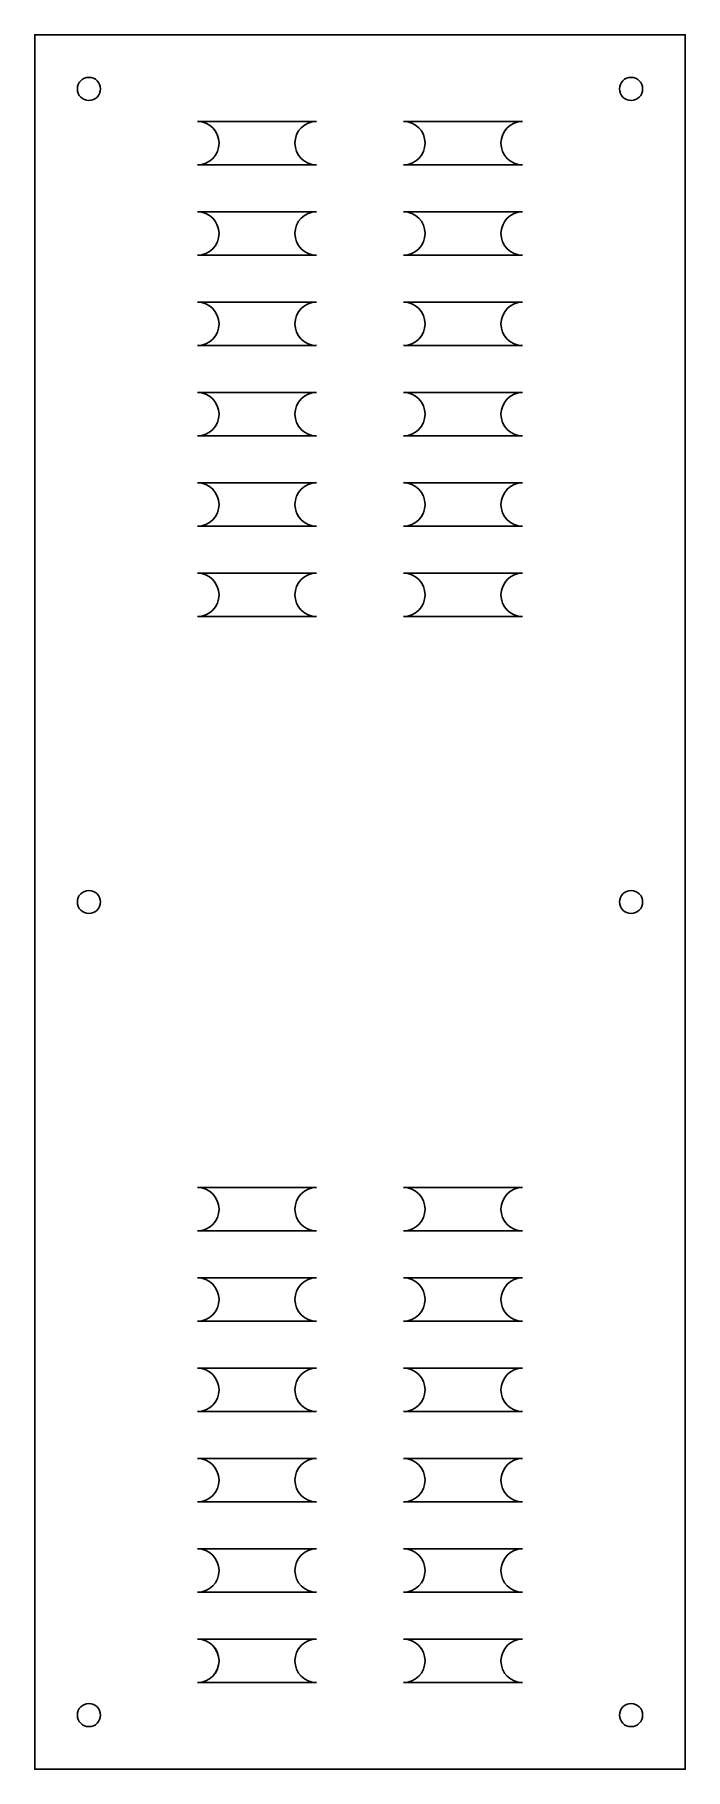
# Model space of a CAD drawing. Extents: x -90 to 0, y 0 to 240.
import ezdxf

# ---------------------------------------------------------------- set-up
doc = ezdxf.new("R2010")
doc.units = 0

msp = doc.modelspace()

# ---------------------------------------------------------------- linework, layer by layer
at = {"layer": 'layer0'}
for points in [[(0, 240, 0), (-90, 240, 0), (0, 240, 0), (0, 0, 0), (-90, 0, 0)], [(0, 0, 3), (0, 240, 3), (-90, 240, 3), (-90, 0, 3), (0, 0, 3)], [(-67.5, 228, 0), (-51, 228, 0)], [(-67.5, 228, 3), (-51, 228, 3)], [(-22.5, 228, 0), (-39, 228, 0)], [(-22.5, 228, 3), (-39, 228, 3)], [(-67.5, 222, 0), (-51, 222, 0)], [(-67.5, 222, 3), (-51, 222, 3)], [(-39, 222, 0), (-22.5, 222, 0)], [(-39, 222, 3), (-22.5, 222, 3)], [(-67.5, 215.5, 0), (-51, 215.5, 0)], [(-67.5, 215.5, 3), (-51, 215.5, 3)], [(-22.5, 215.5, 0), (-39, 215.5, 0)], [(-22.5, 215.5, 3), (-39, 215.5, 3)], [(-67.5, 209.5, 0), (-51, 209.5, 0)], [(-67.5, 209.5, 3), (-51, 209.5, 3)], [(-39, 209.5, 0), (-22.5, 209.5, 0)], [(-39, 209.5, 3), (-22.5, 209.5, 3)], [(-67.5, 203, 0), (-51, 203, 0)], [(-67.5, 203, 3), (-51, 203, 3)], [(-22.5, 203, 0), (-39, 203, 0)], [(-22.5, 203, 3), (-39, 203, 3)], [(-67.5, 197, 0), (-51, 197, 0)], [(-67.5, 197, 3), (-51, 197, 3)], [(-39, 197, 0), (-22.5, 197, 0)], [(-39, 197, 3), (-22.5, 197, 3)], [(-67.5, 190.5, 0), (-51, 190.5, 0)], [(-67.5, 190.5, 3), (-51, 190.5, 3)], [(-22.5, 190.5, 0), (-39, 190.5, 0)], [(-22.5, 190.5, 3), (-39, 190.5, 3)], [(-67.5, 184.5, 0), (-51, 184.5, 0)], [(-67.5, 184.5, 3), (-51, 184.5, 3)], [(-39, 184.5, 0), (-22.5, 184.5, 0)], [(-39, 184.5, 3), (-22.5, 184.5, 3)], [(-67.5, 178, 0), (-51, 178, 0)], [(-67.5, 178, 3), (-51, 178, 3)], [(-22.5, 178, 0), (-39, 178, 0)], [(-22.5, 178, 3), (-39, 178, 3)], [(-67.5, 172, 0), (-51, 172, 0)], [(-67.5, 172, 3), (-51, 172, 3)], [(-39, 172, 0), (-22.5, 172, 0)], [(-39, 172, 3), (-22.5, 172, 3)], [(-67.5, 165.5, 0), (-51, 165.5, 0)], [(-67.5, 165.5, 3), (-51, 165.5, 3)], [(-22.5, 165.5, 0), (-39, 165.5, 0)], [(-22.5, 165.5, 3), (-39, 165.5, 3)], [(-67.5, 159.5, 0), (-51, 159.5, 0)], [(-67.5, 159.5, 3), (-51, 159.5, 3)], [(-39, 159.5, 0), (-22.5, 159.5, 0)], [(-39, 159.5, 3), (-22.5, 159.5, 3)], [(-51, 80.5, 0), (-67.5, 80.5, 0)], [(-51, 80.5, 3), (-67.5, 80.5, 3)], [(-22.5, 80.5, 0), (-39, 80.5, 0)], [(-22.5, 80.5, 3), (-39, 80.5, 3)], [(-67.5, 74.5, 0), (-51, 74.5, 0)], [(-67.5, 74.5, 3), (-51, 74.5, 3)], [(-22.5, 74.5, 0), (-39, 74.5, 0)], [(-22.5, 74.5, 3), (-39, 74.5, 3)], [(-51, 68, 0), (-67.5, 68, 0)], [(-51, 68, 3), (-67.5, 68, 3)], [(-22.5, 68, 0), (-39, 68, 0)], [(-22.5, 68, 3), (-39, 68, 3)], [(-67.5, 62, 0), (-51, 62, 0)], [(-67.5, 62, 3), (-51, 62, 3)], [(-22.5, 62, 0), (-39, 62, 0)], [(-22.5, 62, 3), (-39, 62, 3)], [(-51, 55.5, 0), (-67.5, 55.5, 0)], [(-51, 55.5, 3), (-67.5, 55.5, 3)], [(-22.5, 55.5, 0), (-39, 55.5, 0)], [(-22.5, 55.5, 3), (-39, 55.5, 3)], [(-67.5, 49.5, 0), (-51, 49.5, 0)], [(-67.5, 49.5, 3), (-51, 49.5, 3)], [(-22.5, 49.5, 0), (-39, 49.5, 0)], [(-22.5, 49.5, 3), (-39, 49.5, 3)], [(-51, 43, 0), (-67.5, 43, 0)], [(-51, 43, 3), (-67.5, 43, 3)], [(-22.5, 43, 0), (-39, 43, 0)], [(-22.5, 43, 3), (-39, 43, 3)], [(-67.5, 37, 0), (-51, 37, 0)], [(-67.5, 37, 3), (-51, 37, 3)], [(-22.5, 37, 0), (-39, 37, 0)], [(-22.5, 37, 3), (-39, 37, 3)], [(-51, 30.5, 0), (-67.5, 30.5, 0)], [(-51, 30.5, 3), (-67.5, 30.5, 3)], [(-22.5, 30.5, 0), (-39, 30.5, 0)], [(-22.5, 30.5, 3), (-39, 30.5, 3)], [(-67.5, 24.5, 0), (-51, 24.5, 0)], [(-67.5, 24.5, 3), (-51, 24.5, 3)], [(-22.5, 24.5, 0), (-39, 24.5, 0)], [(-22.5, 24.5, 3), (-39, 24.5, 3)], [(-51, 18, 0), (-67.5, 18, 0)], [(-51, 18, 3), (-67.5, 18, 3)], [(-22.5, 18, 0), (-39, 18, 0)], [(-22.5, 18, 3), (-39, 18, 3)], [(-22.5, 12, 0), (-39, 12, 0)], [(-22.5, 12, 3), (-39, 12, 3)], [(-67.5, 12, 0), (-51, 12, 0)], [(-67.5, 12, 3), (-51, 12, 3)]]:
    msp.add_polyline3d(points, dxfattribs=at)
for centre in [(-82.5, 232.5), (-82.5, 232.5, 3), (-7.5, 232.5), (-7.5, 232.5, 3), (-82.5, 120), (-82.5, 120, 3), (-7.5, 120), (-7.5, 120, 3), (-82.5, 7.5), (-82.5, 7.5, 3), (-7.5, 7.5), (-7.5, 7.5, 3)]:
    msp.add_circle(centre, 1.6, dxfattribs=at)
for centre, start, end in [((-67.5, 225), -89.9767, 90), ((-67.5, 225, 3), -89.9767, 90), ((-67.5, 225, 3), -89.9767, 90), ((-51, 225), 90, 269.9767), ((-51, 225), 90, 269.9767), ((-51, 225, 3), 90, 269.9767), ((-39, 225), -89.9767, 90), ((-39, 225, 3), -89.9767, 90), ((-22.5, 225), 90, 269.9767), ((-22.5, 225), 90, 269.9767), ((-22.5, 225, 3), 90, 269.9767), ((-22.5, 225, 3), 90, 269.9767), ((-67.5, 212.5), -89.9767, 90), ((-67.5, 212.5), -89.9767, 90), ((-67.5, 212.5, 3), -89.9767, 90), ((-51, 212.5), 90, 269.9767), ((-51, 212.5, 3), 90, 269.9767), ((-39, 212.5), -89.9767, 90), ((-39, 212.5, 3), -89.9767, 90), ((-22.5, 212.5), 90, 269.9767), ((-22.5, 212.5), 90, 269.9767), ((-22.5, 212.5, 3), 90, 269.9767), ((-67.5, 200), -89.9767, 90), ((-67.5, 200), -89.9767, 90), ((-67.5, 200, 3), -89.9767, 90), ((-67.5, 200, 3), -89.9767, 90), ((-51, 200), 90, 269.9767), ((-51, 200, 3), 90, 269.9767), ((-39, 200), -89.9767, 90), ((-39, 200, 3), -89.9767, 90), ((-39, 200, 3), -89.9767, 90), ((-22.5, 200), 90, 269.9767), ((-22.5, 200), 90, 269.9767), ((-22.5, 200, 3), 90, 269.9767), ((-67.5, 187.5), -89.9767, 90), ((-67.5, 187.5, 3), -89.9767, 90), ((-67.5, 187.5, 3), -89.9767, 90), ((-51, 187.5), 90, 269.9767), ((-51, 187.5), 90, 269.9767), ((-51, 187.5, 3), 90, 269.9767), ((-39, 187.5), -89.9767, 90), ((-39, 187.5, 3), -89.9767, 90), ((-22.5, 187.5), 90, 269.9767), ((-22.5, 187.5, 3), 90, 269.9767), ((-67.5, 175), -89.9767, 90), ((-67.5, 175, 3), -89.9767, 90), ((-51, 175), 90, 269.9767), ((-51, 175), 90, 269.9767), ((-51, 175, 3), 90, 269.9767), ((-39, 175), -89.9767, 90), ((-39, 175, 3), -89.9767, 90), ((-22.5, 175), 90, 269.9767), ((-22.5, 175, 3), 90, 269.9767), ((-67.5, 162.5), -89.9767, 90), ((-67.5, 162.5, 3), -89.9767, 90), ((-51, 162.5), 90, 269.9767), ((-51, 162.5), 90, 269.9767), ((-51, 162.5, 3), 90, 269.9767), ((-39, 162.5), -89.9767, 90), ((-39, 162.5, 3), -89.9767, 90), ((-22.5, 162.5), 90, 269.9767), ((-22.5, 162.5), 90, 269.9767), ((-22.5, 162.5, 3), 90, 269.9767), ((-22.5, 162.5, 3), 90, 269.9767), ((-67.5, 77.5), -89.9767, 90), ((-67.5, 77.5, 3), -89.9767, 90), ((-51, 77.5), 90, 269.9767), ((-51, 77.5), 90, 269.9767), ((-51, 77.5, 3), 90, 269.9767), ((-39, 77.5), -89.9767, 90), ((-39, 77.5, 3), -89.9767, 90), ((-22.5, 77.5), 90, 269.9767), ((-22.5, 77.5), 90, 269.9767), ((-22.5, 77.5, 3), 90, 269.9767), ((-22.5, 77.5, 3), 90, 269.9767), ((-67.5, 65), -89.9767, 90), ((-67.5, 65, 3), -89.9767, 90), ((-51, 65), 90, 269.9767), ((-51, 65), 90, 269.9767), ((-51, 65, 3), 90, 269.9767), ((-51, 65, 3), 90, 269.9767), ((-39, 65), -89.9767, 90), ((-39, 65), -89.9767, 90), ((-39, 65, 3), -89.9767, 90), ((-39, 65, 3), -89.9767, 90), ((-22.5, 65), 90, 269.9767), ((-22.5, 65, 3), 90, 269.9767), ((-67.5, 52.5), -89.9767, 90), ((-67.5, 52.5, 3), -89.9767, 90), ((-67.5, 52.5, 3), -89.9767, 90), ((-51, 52.5), 90, 269.9767), ((-51, 52.5), 90, 269.9767), ((-51, 52.5, 3), 90, 269.9767), ((-39, 52.5), -89.9767, 90), ((-39, 52.5), -89.9767, 90), ((-39, 52.5, 3), -89.9767, 90), ((-22.5, 52.5), 90, 269.9767), ((-22.5, 52.5, 3), 90, 269.9767), ((-22.5, 52.5, 3), 90, 269.9767), ((-67.5, 40), -89.9767, 90), ((-67.5, 40, 3), -89.9767, 90), ((-51, 40), 90, 269.9767), ((-51, 40), 90, 269.9767), ((-51, 40, 3), 90, 269.9767), ((-51, 40, 3), 90, 269.9767), ((-39, 40), 269.9767, 449.9533), ((-39, 40), 269.9767, 449.9533), ((-39, 40, 3), -89.9767, 90), ((-39, 40, 3), -89.9767, 90), ((-22.5, 40), 90, 269.9767), ((-22.5, 40, 3), 90, 269.9767), ((-67.5, 27.5), -89.9767, 90), ((-67.5, 27.5, 3), -89.9767, 90), ((-67.5, 27.5, 3), -89.9767, 90), ((-51, 27.5), 90, 269.9767), ((-51, 27.5, 3), 90, 269.9767), ((-39, 27.5), 269.9767, 449.9533), ((-39, 27.5), 269.9767, 449.9533), ((-39, 27.5, 3), -89.9767, 90), ((-39, 27.5, 3), -89.9767, 90), ((-22.5, 27.5), 90, 269.9767), ((-22.5, 27.5, 3), 90, 269.9767), ((-67.5, 15), 269.9767, 449.9533), ((-67.5, 15, 3), -89.9767, 90), ((-51, 15), 90, 269.9767), ((-51, 15, 3), 90, 269.9767), ((-51, 15, 3), 90, 269.9767), ((-39, 15), -89.9767, 90), ((-39, 15), -89.9767, 90), ((-39, 15, 3), -89.9767, 90), ((-22.5, 15), 90, 269.9767), ((-22.5, 15, 3), 90, 269.9767), ((-22.5, 15, 3), 90, 269.9767)]:
    msp.add_arc(centre, 3, start, end, dxfattribs=at)

doc.saveas('drawing.dxf')
